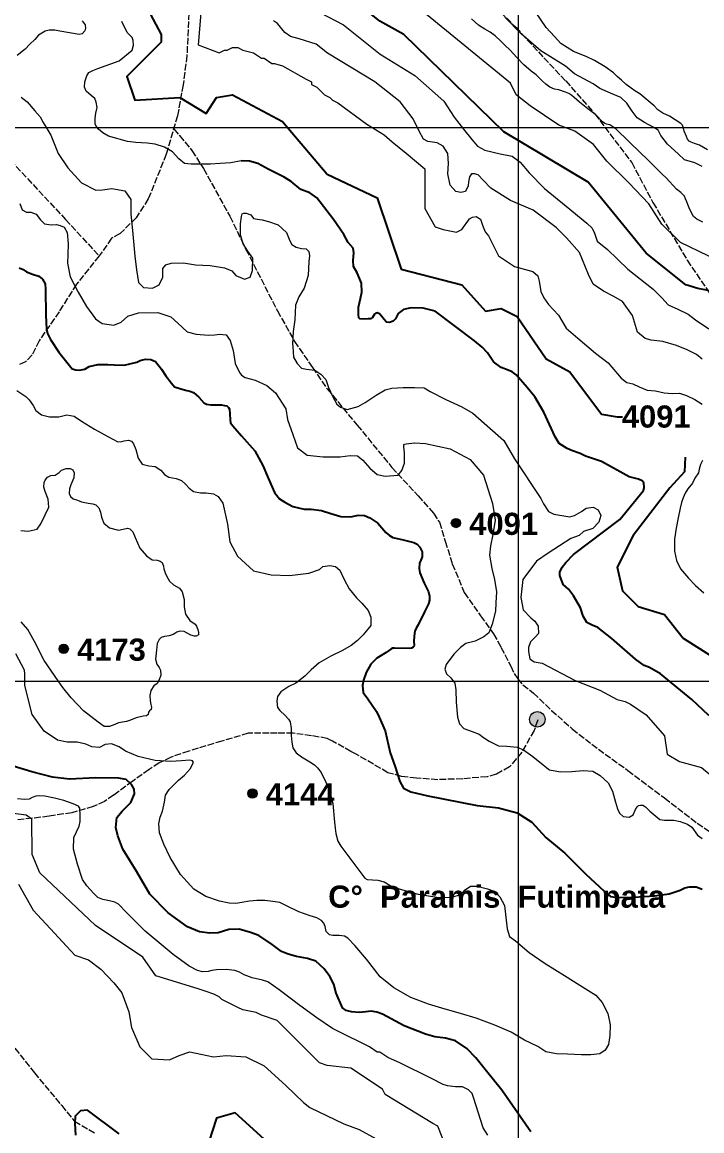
# Model space of a CAD drawing. Header units: metres. Extents: x 405809 to 420020, y 8257398 to 8272141.
# Drawn here: x 414103 to 415332, y 8263188 to 8265190 of the extents above; entities that cross this region are included whole.
import ezdxf

# ---------------------------------------------------------------- set-up
doc = ezdxf.new("R2010")
doc.units = ezdxf.units.M
doc.linetypes.add('ACAD_ISO02W100', pattern=[15, 12, -3])
for name, color, linetype, lineweight in [('CAMINOS1', 7, 'ACAD_ISO02W100', 5), ('COORDENADAS', 30, 'Continuous', 5), ('CURVAS MAESTRAS', 90, 'Continuous', 25), ('CURVAS SECUNDARIS', 46, 'Continuous', 9), ('PERIMETRO DE LA ISLA', 7, 'Continuous', 18), ('texto', 7, 'Continuous', 13)]:
    doc.layers.add(name, color=color, linetype=linetype, lineweight=lineweight)
doc.layers.add('CASAS', color=150, linetype='Continuous')
doc.styles.add('CARLOS', font='arialbd.ttf', dxfattribs={"height": 48})

msp = doc.modelspace()

# ---------------------------------------------------------------- hatches: boundary and pattern name
at = {"layer": 'CAMINOS1'}
h = msp.add_hatch(color=256, dxfattribs=at)
edge = h.paths.add_edge_path()
edge.add_arc((415034.5, 8263931.1), 13.9, 0, 360)
at = {"layer": 'texto'}
h = msp.add_hatch(color=256, dxfattribs=at)
edge = h.paths.add_edge_path()
edge.add_arc((414887.4, 8264285.7), 8.37, 0, 360)
h = msp.add_hatch(color=256, dxfattribs=at)
edge = h.paths.add_edge_path()
edge.add_arc((414178.5, 8264058.5), 8.37, 0, 360)
h = msp.add_hatch(color=256, dxfattribs=at)
edge = h.paths.add_edge_path()
edge.add_arc((414519.5, 8263797.2), 8.37, 0, 360)

# ---------------------------------------------------------------- linework, layer by layer
at = {"layer": 'CAMINOS1'}
for points in [[(413828.8, 8265273), (413921.5, 8265132.9), (414041.3, 8264984.8), (414181.9, 8264834.1), (414242.5, 8264768.1)], [(414946.9, 8265230.1), (414996, 8265180.9), (415046.2, 8265126.1), (415085.8, 8265084.2), (415138.3, 8265024.8), (415205, 8264936.9), (415243.5, 8264864.7), (415305.4, 8264760.5), (415347.4, 8264698.8)], [(414404.5, 8265206.9), (414401.1, 8265129.9), (414394.3, 8265077.3), (414384.1, 8265021.3), (414363.7, 8264951.8), (414331.4, 8264871.2), (414309.3, 8264837.3), (414280.4, 8264808.5), (414265.1, 8264800), (414242.5, 8264768.1), (414201.5, 8264717.1), (414170.2, 8264667.4), (414133.9, 8264614.8), (414121.3, 8264589.5), (414109.5, 8264576.9), (414096, 8264571)], [(414377.5, 8264997.6), (414387.6, 8264985.5), (414410.3, 8264958.8), (414431.1, 8264925.9), (414478.6, 8264839.8), (414507.9, 8264780), (414564.6, 8264669.1), (414595.7, 8264613.9), (414628.1, 8264566.7), (414654.6, 8264528.1), (414708.8, 8264462.6), (414771.7, 8264386), (414818.9, 8264335), (414846.7, 8264303.6), (414857.4, 8264287.1), (414868.1, 8264253), (414880.8, 8264212.1), (414902.4, 8264160.1), (414931.7, 8264118.2), (414955.2, 8264085.8), (414968.8, 8264061.5), (414986.4, 8264027.4), (414992.8, 8264014.2), (414999, 8264004.3), (415008.2, 8263993.4), (415027.3, 8263978.7), (415060.1, 8263947.3), (415097.7, 8263913.8), (415144.8, 8263877.1), (415198.3, 8263839), (415264.5, 8263789.1), (415323.4, 8263743.4), (415382.6, 8263703.8)], [(415035.2, 8263930.2), (415028.5, 8263910.9), (415006.4, 8263871.6), (414984.3, 8263845.2), (414960.2, 8263831.8), (414943.7, 8263827.4), (414899.9, 8263823.8), (414854.4, 8263822.1), (414815.9, 8263824.8), (414789.1, 8263828.1), (414764.4, 8263834.8), (414707.2, 8263868.1), (414697.7, 8263872.9), (414664.4, 8263891.9), (414654.8, 8263896.7), (414626.3, 8263901.4), (414592.9, 8263906.2), (414564.3, 8263906.2), (414550, 8263906.2), (414511.9, 8263906.2), (414497.6, 8263901.4), (414464.3, 8263891.9), (414404.5, 8263873.7), (414372.8, 8263863), (414351.2, 8263852.3), (414332.7, 8263840.3), (414303.1, 8263819.4), (414268.7, 8263794), (414252.4, 8263782.9), (414231.9, 8263773.5), (414193.3, 8263762.4), (414151.9, 8263756.1), (414094, 8263749.2)], [(414062.1, 8263372.1), (414125.4, 8263292.8), (414174.8, 8263233.5), (414198, 8263205.3), (414234.8, 8263183.9)]]:
    msp.add_lwpolyline(points, dxfattribs=at)
at = {"layer": 'CASAS'}
msp.add_lwpolyline([(415344.7, 8263938.2), (415313.9, 8263967.2), (415257.3, 8264013.5), (415237.2, 8264024.6), (415227.5, 8264028.4), (415212.2, 8264039.9), (415169.1, 8264077.4), (415143.6, 8264097.3), (415133.8, 8264101.5), (415124.1, 8264106.1), (415117.2, 8264117.2), (415112.5, 8264132.5), (415099.9, 8264154.4), (415091.1, 8264166), (415081.4, 8264174.8), (415075.3, 8264190.9), (415075, 8264197), (415079.1, 8264205.8), (415085.7, 8264214.6), (415099.7, 8264228.6), (415183.5, 8264292), (415226.4, 8264344.4), (415227.3, 8264349.8), (415227.1, 8264358.2), (415223.8, 8264361.7), (415217.2, 8264364.7), (415200.4, 8264368.9), (415150.2, 8264396.8), (415135.9, 8264401.6), (415121.6, 8264406.3), (415112.1, 8264411.1), (415097.8, 8264415.9), (415088.3, 8264420.6), (415073.8, 8264429.1), (415067, 8264441.5), (415046.1, 8264486.1), (415029.8, 8264513.9), (415016.2, 8264530.5), (414996.2, 8264553.4), (414988.9, 8264558.9), (414981.5, 8264562), (414969.2, 8264566.6), (414955, 8264577.2), (414944.2, 8264593.3), (414934.5, 8264603.6), (414921, 8264614.8), (414850.1, 8264668.3), (414827.9, 8264674), (414806.4, 8264674.4), (414792.8, 8264671.3), (414783.2, 8264664.5), (414778.1, 8264654.6), (414774, 8264650.2), (414767.2, 8264648.2), (414762.1, 8264648.7), (414757.7, 8264653.5), (414753, 8264659.2), (414749.4, 8264663.4), (414745.2, 8264665.3), (414742.5, 8264665.1), (414740.1, 8264663.1), (414736.4, 8264657), (414733, 8264654.8), (414728.9, 8264654.5), (414720, 8264653.8), (414713.4, 8264654.3), (414711.7, 8264656.5), (414711, 8264662.4), (414711.5, 8264675.8), (414715.1, 8264691.2), (414717.3, 8264702.8), (414716.4, 8264719.3), (414708.6, 8264737.4), (414702.2, 8264749.1), (414701.4, 8264760), (414702.8, 8264773.8), (414701.4, 8264782), (414692.8, 8264792.7), (414684.9, 8264807.1), (414665.9, 8264834), (414635.8, 8264873.1), (414623.3, 8264881.9), (414607.2, 8264888.5), (414589.3, 8264902.4), (414577, 8264910.7), (414549.5, 8264924.2), (414529.4, 8264935.1), (414514.2, 8264939.1), (414498.9, 8264939.9)], dxfattribs=at)
at = {"layer": 'COORDENADAS'}
for p, q in [((415000, 8271350), (415000, 8257550)), ((406200, 8265000), (419600, 8265000)), ((406200, 8264000), (419600, 8264000))]:
    msp.add_line(p, q, dxfattribs=at)
msp.add_circle((415034.5, 8263931.1), 13.9, dxfattribs=at)
at = {"layer": 'CURVAS MAESTRAS'}
for points in [[(415374.4, 8264696.8), (415362.8, 8264702.4), (415324.8, 8264709.1), (415302.6, 8264715.9), (415231.2, 8264773.1), (415126.4, 8264901.7), (414974, 8264992.2), (414793, 8265168.4), (414750.1, 8265192.3), (414697.7, 8265235.1), (414616.7, 8265292.3), (414550, 8265316.1), (414392.9, 8265497.1), (414373.5, 8265545.2), (414343.5, 8265571.4), (414309.8, 8265598.9), (414279.8, 8265613.8), (414232.8, 8265639.9)], [(414316.6, 8265239.9), (414354.8, 8265168.4), (414354.8, 8265154.2), (414292.8, 8265092.2), (414307.1, 8265049.4), (414388.1, 8265054.1), (414435.7, 8265025.5), (414454.8, 8265054.1), (414483.4, 8265058.9), (414573.9, 8265011.3), (414654.8, 8264916), (414745.3, 8264873.1), (414788.2, 8264744.5), (414897.8, 8264715.9), (414940.6, 8264668.3), (414969.2, 8264673.1), (414997.8, 8264658.8), (415050.2, 8264582.6), (415093, 8264558.8), (415150.2, 8264482.5), (415178.8, 8264477.8), (415188.4, 8264477.8)], [(414098, 8264747), (414105.3, 8264743.8), (414111, 8264739.3), (414122.3, 8264735.2), (414133.7, 8264731.6), (414140.2, 8264726.3), (414145.1, 8264717.8), (414145.5, 8264708.4), (414146.1, 8264661.2), (414147.5, 8264636.1), (414149.1, 8264627.9), (414154.4, 8264617.2), (414169.6, 8264594.2), (414188.9, 8264570), (414194, 8264564.3), (414200.1, 8264562.5), (414206.4, 8264561.9), (414216.4, 8264563.5), (414224.7, 8264568.2), (414240.4, 8264572.2), (414258.5, 8264572.2), (414269.7, 8264571.6), (414288, 8264571), (414297.8, 8264573), (414310.7, 8264576.3), (414316.6, 8264579.1), (414320.8, 8264580.7), (414327.1, 8264581.8), (414335.9, 8264581.3), (414344.2, 8264577.5), (414355.3, 8264563.9), (414362.8, 8264551.9), (414373.4, 8264538.2), (414378.7, 8264532), (414388.2, 8264528.6), (414398.6, 8264525.5), (414406.3, 8264524), (414412.8, 8264521.4), (414422.4, 8264512.9), (414432, 8264503), (414436.8, 8264500.2), (414444.6, 8264499.3), (414454.9, 8264499.5), (414463.4, 8264499.1), (414469.3, 8264498.1), (414473.4, 8264497.2), (414476.4, 8264494.7), (414478.1, 8264491.2), (414478.8, 8264483.2), (414479.1, 8264472), (414480.1, 8264466.8), (414484, 8264461.1), (414499.9, 8264443.5), (414524.1, 8264416.1), (414538.3, 8264389.6), (414548.7, 8264365.8), (414559.2, 8264340.7), (414568.2, 8264329.4), (414578.1, 8264323.7), (414592.8, 8264315.7), (414613.2, 8264310.5), (414625.5, 8264310.9), (414644.5, 8264308.5), (414661.1, 8264302.8), (414679.2, 8264297.6), (414697.2, 8264297.1), (414710.9, 8264299.9), (414722.3, 8264299.5), (414731.9, 8264295.1), (414746.1, 8264285.2), (414760.8, 8264268.7), (414767.3, 8264263.3), (414773.6, 8264259.8), (414791.7, 8264255.1), (414811, 8264250.3), (414817.4, 8264247.3), (414822.1, 8264241.9), (414826.4, 8264233.6), (414826.6, 8264224.6), (414823.7, 8264218.7), (414821.6, 8264213), (414821, 8264203.5), (414822.4, 8264195.5), (414830.1, 8264176.9), (414837.6, 8264161.4), (414839.7, 8264153.9), (414839.7, 8264146.5), (414837.6, 8264139.8), (414830.4, 8264125.4), (414819.2, 8264101.6), (414815.4, 8264095.9), (414813.1, 8264090.1), (414811.7, 8264081.4), (414811.5, 8264071.5), (414811.7, 8264065.2), (414811.3, 8264062.9), (414810, 8264061.2), (414807, 8264059.8), (414803.6, 8264059.3), (414776.6, 8264059.8), (414772.7, 8264059.5), (414769.7, 8264058), (414761.2, 8264052.1), (414744.2, 8264041.9), (414733.7, 8264030.5), (414725.4, 8264015.8), (414720.2, 8264001.7), (414718.4, 8263992), (414719.9, 8263979.9), (414727.9, 8263968.2), (414743.9, 8263945.2), (414748.7, 8263935), (414759.2, 8263910.5), (414768.5, 8263870.6), (414777, 8263847.1), (414785.7, 8263819.1), (414792.8, 8263807), (414805.6, 8263799.9), (414836.3, 8263792.7), (414925.7, 8263775.6), (414964.2, 8263771.3), (414997.9, 8263762), (415024.3, 8263745.6), (415050.1, 8263717.6), (415084.4, 8263689.1), (415122.3, 8263651.2), (415155.1, 8263620.6), (415166.5, 8263611.3), (415180.8, 8263609.2), (415208.6, 8263609.9), (415246.3, 8263612.1), (415272.7, 8263616.1), (415292.6, 8263622.8), (415301.1, 8263626.8), (415309.8, 8263628.4), (415321.4, 8263628.4), (415332.6, 8263624.4)], [(415301.7, 8264404.5), (415300.4, 8264378.1), (415274, 8264349.2), (415207.4, 8264263.4), (415178.8, 8264206.3), (415188.3, 8264163.4), (415216.9, 8264134.8), (415264.5, 8264120.5), (415297.9, 8264077.7), (415388.4, 8264020.5), (415664.6, 8263782.4), (415778.9, 8263715.7), (415840.9, 8263682.3), (415917.1, 8263610.9), (415931.4, 8263606.1), (416064.7, 8263510.9), (416081.8, 8263498)], [(415022.7, 8263186.3), (414970.2, 8263261.4), (414942.9, 8263295.4), (414923.1, 8263319.9), (414907.2, 8263336.6), (414886.7, 8263350.2), (414868.4, 8263355.1), (414849.2, 8263357.5), (414832.4, 8263362.4), (414793.7, 8263377.5), (414754.6, 8263398.6), (414744.3, 8263402.3), (414733.9, 8263403.8), (414724.6, 8263402.9), (414712.7, 8263401.4), (414698.9, 8263402.6), (414688.8, 8263405.3), (414682.2, 8263410.1), (414671.2, 8263436.8), (414666.9, 8263452.5), (414659.7, 8263466.9), (414649.1, 8263480.4), (414634.3, 8263494.3), (414619, 8263499.1), (414599, 8263502.8), (414584.3, 8263506.7), (414571.9, 8263511.8), (414555.1, 8263524.5), (414531.1, 8263540.5), (414515.8, 8263546.3), (414495.6, 8263552), (414476.8, 8263551.4), (414457.5, 8263545.7), (414442.8, 8263544.8), (414423.8, 8263547.2), (414402.4, 8263556.2), (414367.3, 8263581.9), (414334.4, 8263615.4), (414310.9, 8263655.8), (414285.2, 8263696.5), (414276.4, 8263721), (414272.7, 8263735.6), (414274.5, 8263754), (414284.3, 8263765), (414299.6, 8263780.8), (414306.7, 8263796.7), (414306.1, 8263804.9), (414301.2, 8263813.7), (414291.5, 8263822.2), (414277.5, 8263825), (414236.4, 8263825.3), (414189.2, 8263822.9), (414158, 8263826.8), (414121.1, 8263836.5), (414087.4, 8263846.8)], [(414278.5, 8263182.2), (414221.4, 8263225.1), (414208.6, 8263223.7), (414199.1, 8263214.3), (414198.4, 8263201.2), (414199.7, 8263180.2)], [(414540.5, 8263172.7), (414488.1, 8263220.3), (414454.8, 8263210.8), (414440.5, 8263167.9)]]:
    msp.add_lwpolyline(points, dxfattribs=at)
at = {"layer": 'CURVAS SECUNDARIS'}
for points in [[(415393.1, 8264744.5), (415293.1, 8264792.2), (415259.8, 8264825.5), (415236.1, 8264862.6), (415200, 8264900.2), (415159.9, 8264939.5), (415135.8, 8264969.4), (415102.1, 8264993.4), (415073.2, 8265004.6), (415021.8, 8265039.3), (414996.1, 8265059.3), (414985.7, 8265080.1), (414745.3, 8265278)], [(414599.8, 8265229.8), (414684.1, 8265185.6), (414750.7, 8265132.8), (414812.8, 8265093.9), (414865.7, 8265047.5), (414884.3, 8265018.8), (414901, 8264997.1), (414916.1, 8264978.7), (414926.1, 8264966.2), (414939.5, 8264959.5), (414967.1, 8264952.8), (414988.9, 8264948.7), (415003.2, 8264937.7), (415020, 8264918.5), (415047.3, 8264890.2), (415086.7, 8264858.3), (415123.9, 8264827.6), (415133.8, 8264818.1), (415137.6, 8264809.1), (415142.8, 8264794.9), (415161.5, 8264779.9), (415198.2, 8264744.1), (415244.1, 8264707.9), (415259.7, 8264692.5), (415270.9, 8264679.8), (415288.4, 8264671.8), (415307.1, 8264662.8), (415320.4, 8264652.7), (415344.3, 8264636.7)], [(414211.9, 8265192.9), (414217, 8265185.8), (414217.8, 8265179.7), (414216.8, 8265174.7), (414211.9, 8265169.6), (414206.4, 8265168.4), (414171.7, 8265174.4), (414162.4, 8265176.1), (414152, 8265175.9), (414145.2, 8265174.4), (414132.6, 8265166.7), (414126, 8265159.4), (414117.3, 8265150.8), (414109, 8265141.6), (414094.2, 8265130.5)], [(415344.7, 8263938.2), (415313.9, 8263967.2), (415257.3, 8264013.5), (415237.2, 8264024.6), (415227.5, 8264028.4), (415212.2, 8264039.9), (415169.1, 8264077.4), (415143.6, 8264097.3), (415133.8, 8264101.5), (415124.1, 8264106.1), (415117.2, 8264117.2), (415112.5, 8264132.5), (415099.9, 8264154.4), (415091.1, 8264166), (415081.4, 8264174.8), (415075.3, 8264190.9), (415075, 8264197), (415079.1, 8264205.8), (415085.7, 8264214.6), (415099.7, 8264228.6), (415183.5, 8264292), (415226.4, 8264344.4), (415227.3, 8264349.8), (415227.1, 8264358.2), (415223.8, 8264361.7), (415217.2, 8264364.7), (415200.4, 8264368.9), (415150.2, 8264396.8), (415135.9, 8264401.6), (415121.6, 8264406.3), (415112.1, 8264411.1), (415097.8, 8264415.9), (415088.3, 8264420.6), (415073.8, 8264429.1), (415067, 8264441.5), (415046.1, 8264486.1), (415029.8, 8264513.9), (415016.2, 8264530.5), (414996.2, 8264553.4), (414988.9, 8264558.9), (414981.5, 8264562), (414969.2, 8264566.6), (414955, 8264577.2), (414944.2, 8264593.3), (414934.5, 8264603.6), (414921, 8264614.8), (414850.1, 8264668.3), (414827.9, 8264674), (414806.4, 8264674.4), (414792.8, 8264671.3), (414783.2, 8264664.5), (414778.1, 8264654.6), (414774, 8264650.2), (414767.2, 8264648.2), (414762.1, 8264648.7), (414757.7, 8264653.5), (414753, 8264659.2), (414749.4, 8264663.4), (414745.2, 8264665.3), (414742.5, 8264665.1), (414740.1, 8264663.1), (414736.4, 8264657), (414733, 8264654.8), (414728.9, 8264654.5), (414720, 8264653.8), (414713.4, 8264654.3), (414711.7, 8264656.5), (414711, 8264662.4), (414711.5, 8264675.8), (414715.1, 8264691.2), (414717.3, 8264702.8), (414716.4, 8264719.3), (414708.6, 8264737.4), (414702.2, 8264749.1), (414701.4, 8264760), (414702.8, 8264773.8), (414701.4, 8264782), (414692.8, 8264792.7), (414684.9, 8264807.1), (414665.9, 8264834), (414635.8, 8264873.1), (414623.3, 8264881.9), (414607.2, 8264888.5), (414589.3, 8264902.4), (414577, 8264910.7), (414549.5, 8264924.2), (414529.4, 8264935.1), (414514.2, 8264939.1), (414498.9, 8264939.9), (414480.6, 8264936.2), (414461, 8264935), (414443.8, 8264933.9), (414409, 8264933.8), (414396.6, 8264935.4), (414386.6, 8264943.4), (414375, 8264956.2), (414360.6, 8264964.6), (414343.5, 8264970.1), (414329.1, 8264971.7), (414309.1, 8264973.3), (414293.6, 8264974.9), (414259.3, 8264984.5), (414249.3, 8264990.6), (414241.6, 8264997), (414236.9, 8265002.4), (414235.1, 8265006.7), (414235.1, 8265017.1), (414236.4, 8265026), (414238.8, 8265036.6), (414237.2, 8265046.1), (414234.5, 8265052.4), (414227.8, 8265058), (414219.1, 8265066), (414216.3, 8265073.2), (414216.8, 8265082.8), (414220.5, 8265093.8), (414223.6, 8265099.5), (414231, 8265103.4), (414240.4, 8265106.5), (414278.5, 8265120.8), (414302.4, 8265139.9), (414304.5, 8265149.1), (414304, 8265157.6), (414301.9, 8265162.5), (414293.3, 8265171.9), (414283.6, 8265191.7)], [(414426.2, 8265206.5), (414421.4, 8265149.4), (414459.5, 8265135.1), (414469.1, 8265139.9), (414473.8, 8265139.9), (414483.4, 8265144.6), (414492.9, 8265144.6), (414502.4, 8265139.9), (414521.5, 8265135.1), (414535.8, 8265125.6), (414540.5, 8265125.6), (414554.8, 8265116), (414559.6, 8265116), (414573.9, 8265111.3), (414616.7, 8265087.5), (414626.3, 8265082.7), (414626.3, 8265077.9), (414635.8, 8265073.2), (414650.1, 8265058.9), (414659.6, 8265054.1), (414664.4, 8265049.4), (414673.9, 8265044.6), (414726.3, 8265006.5), (414757.7, 8264986.7), (414772, 8264974.1), (414797.7, 8264954.1), (414831.1, 8264925.5), (414831.1, 8264854.1), (414850.1, 8264820.7), (414864.4, 8264816), (414888.2, 8264811.2), (414897.8, 8264816), (414912, 8264835), (414917.1, 8264838.5), (414923.7, 8264839.4), (414931.5, 8264834.6), (414935.4, 8264823.6), (414940.5, 8264811.7), (414946.4, 8264804.7), (414964.4, 8264768.3), (414993, 8264749.3), (415026.4, 8264739.8), (415035.5, 8264732.4), (415037.8, 8264722.5), (415040.8, 8264703.8), (415046, 8264692.7), (415054.8, 8264680.4), (415072.5, 8264661.4), (415086.3, 8264637.6), (415107.8, 8264619.8), (415139.8, 8264592.6), (415162.3, 8264574.8), (415185.8, 8264547.5), (415196.2, 8264539.7), (415207.3, 8264537.4), (415218.8, 8264531.5), (415233, 8264525.6), (415248, 8264524.3), (415263.8, 8264521), (415277.9, 8264520), (415291.7, 8264520.5), (415304, 8264515.8), (415319.3, 8264509), (415332.5, 8264500.6)], [(415332.4, 8264581.9), (415321.9, 8264590), (415305.3, 8264598.5), (415285.9, 8264606.5), (415261.6, 8264613.4), (415240.2, 8264616.2), (415229.4, 8264619.1), (415215.8, 8264630.5), (415206.4, 8264660.7), (415188.7, 8264685.7), (415173, 8264695.1), (415154.2, 8264704.5), (415135.5, 8264717), (415127.1, 8264734.7), (415110.4, 8264774.3), (415087.3, 8264800.8), (415068.5, 8264819.5), (415026.7, 8264850.9), (414986, 8264868.6), (414950.5, 8264890.5), (414936.3, 8264904.8), (414927.5, 8264914.6), (414920.9, 8264916.7), (414915.3, 8264916.2), (414911.7, 8264911.3), (414910.1, 8264901.8), (414909.3, 8264894.8), (414904.4, 8264884.4), (414896.5, 8264882.9), (414887.1, 8264884.5), (414876.7, 8264896), (414872.9, 8264916.5), (414873.8, 8264935.2), (414872.9, 8264953.5), (414864.4, 8264966.7), (414853.4, 8264972.6), (414836.7, 8264974.7), (414828.8, 8264979.3), (414821.2, 8264993.3), (414809.8, 8265016), (414786.8, 8265046.8), (414740.8, 8265082.4), (414655.5, 8265134.7), (414634.9, 8265150.5), (414603.9, 8265160.3), (414588.2, 8265164.7), (414578, 8265171.9), (414565, 8265187.9), (414557.9, 8265193)], [(415333.6, 8264829), (415328.5, 8264831.5), (415322.9, 8264834.8), (415316.8, 8264839.6), (415312.9, 8264846), (415308.7, 8264854.9), (415306.3, 8264860.9), (415304.6, 8264866), (415302.4, 8264871.5), (415300.3, 8264876), (415293.7, 8264882.6), (415286.2, 8264888.6), (415267.3, 8264909), (415260.4, 8264915.6), (415232, 8264943.9), (415222.1, 8264953.4), (415176.7, 8264996.9), (415171.1, 8265001.6), (415165.7, 8265004.9), (415159.7, 8265006.3), (415156.2, 8265007.2), (415152, 8265010.6), (415140.2, 8265023.3), (415125.7, 8265034.1), (415110.8, 8265046), (415101, 8265054.6), (415096.7, 8265057.8), (415091.2, 8265061.6), (415085.5, 8265064.1), (415073.2, 8265068.1), (415065.5, 8265069.7), (415057.2, 8265073.3), (415049.9, 8265078.5), (415043.5, 8265084.6), (415032.6, 8265095.1), (415023.6, 8265102.1), (415010, 8265113.6), (414997.4, 8265126.8), (414985.2, 8265139.6), (414976, 8265148.8), (414968.2, 8265156.8), (414958.2, 8265165.7), (414949.3, 8265172.1), (414939.3, 8265177.9), (414928.2, 8265184.9), (414915.7, 8265196.3)], [(415332.5, 8264930), (415319.4, 8264936.4), (415300.7, 8264941.6), (415288.8, 8264952.5), (415269.6, 8264970.1), (415257.6, 8264985.7), (415252.9, 8264995.1), (415245.1, 8265000.2), (415228, 8265009.1), (415214.8, 8265017.6), (415206.1, 8265029.5), (415196.2, 8265044.4), (415185.5, 8265054.2), (415166.6, 8265062.5), (415147.6, 8265070.7), (415135.6, 8265078.9), (415101.7, 8265097.2), (415085.6, 8265110.8), (415040.6, 8265138.5), (415005.1, 8265169.6), (414975.8, 8265199.7)], [(414101.5, 8265054.9), (414112.5, 8265046.6), (414126.2, 8265030.2), (414136.2, 8265019.2), (414141.6, 8265009.2), (414155.3, 8264986.4), (414168.5, 8264953.2), (414185.8, 8264927.2), (414210.7, 8264900.2), (414236.7, 8264887.2), (414248.6, 8264887.5), (414265.6, 8264890), (414289, 8264885.9), (414300, 8264870.1), (414300, 8264844), (414303.4, 8264807.5), (414306.9, 8264767.7), (414309.9, 8264743.1), (414313.6, 8264720), (414322.9, 8264710.9), (414339, 8264710.2), (414350.9, 8264715.8), (414357.9, 8264729.8), (414357.9, 8264745.2), (414362.8, 8264752.2), (414372.6, 8264755), (414395.1, 8264755.7), (414416.8, 8264752.2), (414443.4, 8264750.8), (414469.3, 8264746.6), (414482.6, 8264741), (414489.6, 8264732.6), (414505, 8264726.3), (414515.5, 8264729.8), (414519.7, 8264741.7), (414520.4, 8264764.4), (414511.5, 8264776.7), (414502.6, 8264790), (414497.7, 8264806.3), (414497.7, 8264826.3), (414499.5, 8264839.3), (414501.2, 8264844.1), (414503.8, 8264845.5), (414508.4, 8264845.2), (414516.7, 8264842.2), (414521.5, 8264836.1), (414528.8, 8264834.5), (414537.3, 8264833.4), (414548.7, 8264830.6), (414566.1, 8264824.3), (414581.1, 8264810.8), (414587, 8264795.6), (414591, 8264788.6), (414598.6, 8264784), (414608.1, 8264781.5), (414616.6, 8264781), (414621.7, 8264776), (414622.7, 8264768.5), (414621.7, 8264758), (414620.5, 8264732.9), (414613.3, 8264709.9), (414603.3, 8264694.2), (414597.5, 8264679.1), (414596.1, 8264652.5), (414593.2, 8264631.7), (414592, 8264609)], [(414099.1, 8264863.1), (414103.5, 8264851.7), (414111.3, 8264847.3), (414119.2, 8264847.3), (414128.9, 8264843.8), (414136.7, 8264833.4), (414143.7, 8264826.4), (414156, 8264824.6), (414165.2, 8264824.7), (414172.3, 8264823.4), (414179.3, 8264820.4), (414184.5, 8264810.3), (414186.8, 8264789.8), (414186, 8264771), (414185.2, 8264755.4), (414189.9, 8264730.3), (414204.8, 8264702.9), (414219.4, 8264677.1), (414235.7, 8264654.6), (414247.7, 8264646), (414268.9, 8264643.3), (414282.1, 8264648.6), (414294.5, 8264659.2), (414313.9, 8264665.4), (414348.3, 8264666.3), (414372.2, 8264658.3), (414384.6, 8264646.9), (414401.3, 8264631), (414418.1, 8264626.6), (414440.2, 8264624.8), (414451.5, 8264625.7), (414460.2, 8264626.9), (414472, 8264625.7), (414479.5, 8264615.7), (414484.5, 8264597.1), (414488.4, 8264574), (414495.9, 8264557.6), (414499.7, 8264553.1), (414506.6, 8264548.7), (414524.8, 8264543.7), (414545.5, 8264534.3), (414561.2, 8264521.1), (414580, 8264491.9), (414583.2, 8264472.7), (414592.8, 8264445.4), (414600.9, 8264421.4), (414618.5, 8264408.6), (414647.4, 8264405.3), (414677.9, 8264405.3), (414696.2, 8264407.5), (414709.3, 8264406.9), (414719, 8264399.2), (414731.8, 8264384.9), (414745.1, 8264373.2), (414759.4, 8264370.3), (414783.1, 8264371.9), (414789.7, 8264380.9), (414794.6, 8264394), (414794.6, 8264412.7), (414792.9, 8264423.3), (414793.2, 8264426.1), (414794.5, 8264428.1), (414797.7, 8264428.8), (414812.7, 8264430.4), (414832.5, 8264429.2), (414877.1, 8264419.8), (414913.1, 8264400.3), (414937.1, 8264371.9), (414953.6, 8264321), (414958.3, 8264291), (414954.1, 8264264.8), (414949.9, 8264244.4), (414947.8, 8264227.5), (414952, 8264203.4), (414956.8, 8264183.8), (414960.4, 8264161.3), (414959.4, 8264141.4), (414958.9, 8264126.5), (414952.6, 8264103), (414946.8, 8264087.2), (414937.9, 8264079.9), (414922.1, 8264072.5), (414905.3, 8264068.3), (414895.9, 8264060.9), (414883.8, 8264048.9), (414869.6, 8264030.4), (414867.5, 8264021.5), (414870.1, 8264013.6), (414878, 8264006.3), (414885.3, 8263996.3), (414886.9, 8263984.2), (414888, 8263962.2), (414890.1, 8263934.9), (414893.6, 8263923.3), (414901.4, 8263914.8), (414916.9, 8263909.3), (414929.5, 8263904.5), (414936.9, 8263898.6), (414947.2, 8263891.9), (414964.3, 8263883.4), (414979.6, 8263882.5), (414997.9, 8263880.6), (415009.6, 8263875.9), (415026.1, 8263864.2), (415044.9, 8263849.1), (415050.9, 8263844.4), (415054.4, 8263841.4), (415056.5, 8263840.2), (415059.7, 8263839.5)], [(414592, 8264609), (414592.3, 8264604.5), (414593.5, 8264585.4), (414600.7, 8264574), (414608.3, 8264565.2), (414617.2, 8264563.5), (414632.1, 8264561.6), (414643.1, 8264554.4), (414652, 8264544.7), (414657.1, 8264530.3), (414665.1, 8264513.4), (414671.9, 8264500.7), (414678.7, 8264494.8), (414690.5, 8264490.6), (414710.4, 8264496.1), (414723.5, 8264503.7), (414743.4, 8264516.8), (414759.5, 8264526.1), (414771.8, 8264529.5), (414791.9, 8264530.6), (414812.4, 8264530.6), (414830, 8264529.7), (414840.5, 8264523.5), (414869.2, 8264508.7), (414898.2, 8264495.4), (414917.8, 8264483.9), (414974, 8264434.9), (414993, 8264401.6), (415040.6, 8264330.1), (415045.4, 8264320.6), (415054.9, 8264306.3), (415064.5, 8264301.5), (415093, 8264296.8), (415101.9, 8264299.1), (415114.4, 8264306.3), (415122.6, 8264312.5), (415135.1, 8264314.4), (415144.7, 8264309.6), (415149, 8264299.6), (415145.7, 8264287.1), (415134.6, 8264276), (415118.2, 8264270.7), (415110.1, 8264263.5), (415095.2, 8264257.8), (415054.1, 8264231.4), (415033.1, 8264216.6), (415008.5, 8264183.5), (415004.8, 8264151.5), (415009.1, 8264128.9), (415022.9, 8264114.2), (415029.9, 8264108.2), (415036, 8264099.5), (415036.6, 8264086.4), (415030.6, 8264079.5), (415022.4, 8264071.2), (415018.6, 8264060.9), (415018.6, 8264053.6), (415021.1, 8264040.7), (415028.5, 8264035.1), (415043.1, 8264032.5), (415102.6, 8264001.5), (415147.3, 8263983.6), (415178.8, 8263967), (415193.1, 8263963.4), (415202.6, 8263958.6), (415231.2, 8263939.5), (415264.5, 8263901.4), (415269.3, 8263868.1), (415291.6, 8263855.1), (415331.2, 8263844.3), (415497.9, 8263706.1)], [(414093.6, 8264525), (414109.8, 8264514), (414116.3, 8264508.2), (414123.4, 8264497.8), (414127.9, 8264488.8), (414138.3, 8264481), (414152.5, 8264477.8), (414169.6, 8264477.4), (414184, 8264481.3), (414197.1, 8264478.7), (414210.5, 8264469.7), (414234.3, 8264455.3), (414258.5, 8264442.1), (414276, 8264432.7), (414283.6, 8264433), (414287.6, 8264434.5), (414295.6, 8264435.2), (414301.1, 8264433.4), (414304.4, 8264429), (414308.6, 8264418.5), (414312.8, 8264402.8), (414320.1, 8264392.3), (414332.1, 8264389.2), (414343.9, 8264387.8), (414353.8, 8264381.3), (414360.4, 8264373.4), (414368.2, 8264368.8), (414382, 8264366.2), (414391.2, 8264362.3), (414398.6, 8264355.9), (414405.4, 8264348.6), (414413.2, 8264342.9), (414425.7, 8264340.3), (414435.8, 8264340), (414449.4, 8264338.3), (414457.6, 8264333.6), (414466.1, 8264321.7), (414474.7, 8264283.4), (414478.9, 8264251.5), (414492.8, 8264226.1), (414521.5, 8264199.5), (414553.4, 8264192.1), (414586.3, 8264191), (414621.4, 8264195.3), (414640.7, 8264201.9), (414647.1, 8264207.2), (414659.2, 8264209.3), (414669.8, 8264207.2), (414677.7, 8264200.4), (414685.1, 8264184), (414694.1, 8264167.1), (414707.8, 8264150.8), (414717.3, 8264140.8), (414728.6, 8264127.6), (414733.7, 8264115.8), (414733.7, 8264100.5), (414719.5, 8264083.6), (414709.4, 8264073.4), (414698.1, 8264064.3), (414682.5, 8264055.3), (414661.4, 8264045.1), (414640.4, 8264033.1), (414626, 8264020.5), (414614, 8264009.1), (414597.7, 8263996.7), (414585.3, 8263990.7), (414578.4, 8263985.8), (414570.7, 8263980.8), (414564.9, 8263972.6), (414563.6, 8263964.1), (414564.7, 8263952.3), (414568.8, 8263947.1), (414579, 8263938.3), (414584.7, 8263931.4), (414587.5, 8263926.4), (414589.7, 8263914.5), (414589.7, 8263902), (414590.6, 8263889.9), (414592.8, 8263879.8), (414598.6, 8263870.7), (414608.4, 8263863.2), (414623.5, 8263854.5), (414631.8, 8263848.9), (414637, 8263843.6), (414643.5, 8263835.1), (414652.4, 8263817.9), (414659.4, 8263799.3), (414664.7, 8263778.9), (414668.1, 8263745.6), (414668.9, 8263734.6), (414670.3, 8263725.2), (414673.9, 8263710.9), (414679.1, 8263701.8), (414722.9, 8263644.4), (414726.8, 8263642), (414746.5, 8263640.4), (414757.4, 8263637.8), (414771.4, 8263629), (414790.6, 8263622.9), (414819.4, 8263615.1), (414852.6, 8263609.9), (414878.8, 8263609.4), (414897.6, 8263615.1), (414903.8, 8263622.9), (414913.4, 8263629.5), (414925.6, 8263629.5), (414944.4, 8263625.1), (414956.7, 8263620.8), (414966.7, 8263610.7), (414975, 8263595), (414979.8, 8263552.7), (414984, 8263539.1), (414995.1, 8263531.1), (415019.7, 8263510), (415048.9, 8263489.8), (415083.3, 8263468.2), (415111, 8263450.7), (415140.5, 8263433.1), (415151.8, 8263419.6), (415161.8, 8263399.7), (415166, 8263379.2), (415165.4, 8263360.1), (415163.2, 8263343.7), (415157.2, 8263333.5), (415147.7, 8263327.2), (415131.1, 8263325.4), (415114.4, 8263325.2), (415088.8, 8263326.5), (415069.1, 8263327), (415049.8, 8263330.5), (415035.1, 8263340.4), (415011.3, 8263351.6), (414987.1, 8263365.9), (414957.9, 8263378.5), (414923.8, 8263391.5), (414895.6, 8263399.6), (414868.2, 8263407.7), (414837.7, 8263416.6), (414805.9, 8263428.7), (414775.4, 8263446.1), (414750.2, 8263466), (414725.6, 8263497.8), (414704.9, 8263522.5), (414691.9, 8263535.9), (414685.7, 8263539.5), (414676.2, 8263540.7), (414665, 8263540.7), (414659, 8263542), (414652.6, 8263547.8), (414651.2, 8263556.7), (414648.7, 8263562.9), (414644.3, 8263567.8), (414636.1, 8263572.7), (414624.2, 8263576.1), (414603.3, 8263583.6), (414582.4, 8263593.8), (414569, 8263600.1), (414556.6, 8263602.1), (414541.7, 8263603.9), (414527.4, 8263604.1), (414514.2, 8263602.5), (414500.3, 8263600.3), (414489.5, 8263598.5), (414477.8, 8263599.3), (414460.1, 8263602.9), (414435.5, 8263610.9), (414413.6, 8263624.6), (414389.6, 8263650.7), (414370.6, 8263681.3), (414359.7, 8263705.5), (414351.7, 8263726.2), (414350.4, 8263742.3), (414353, 8263754.6), (414356.9, 8263765.5), (414360.8, 8263781.4), (414362.7, 8263794.2), (414368.8, 8263804.5), (414386.2, 8263821), (414396.8, 8263830), (414407.7, 8263842.5), (414409.7, 8263846.5), (414413, 8263853), (414411.5, 8263855.9), (414406.4, 8263857.4), (414391.1, 8263855.9), (414371.8, 8263854.8), (414343.7, 8263857), (414313, 8263864.3), (414290.3, 8263873.8), (414278.5, 8263881.3), (414265.1, 8263887.1), (414253.4, 8263885.5), (414243.4, 8263880.5), (414229.2, 8263881.3), (414218.3, 8263886.3), (414202.5, 8263889.6), (414184.9, 8263889.6), (414167.4, 8263893.8), (414143.1, 8263909.7), (414121.4, 8263939.7), (414108, 8263992.2), (414108, 8264013.1), (414107.4, 8264020.1), (414092.2, 8264049.5)], [(415333.1, 8264398.7), (415329.6, 8264391.3), (415326.9, 8264383.3), (415325.5, 8264376.3), (415319, 8264366.9), (415315.2, 8264357.8), (415306.7, 8264347.8), (415301.7, 8264339.6), (415297.9, 8264331.1), (415294.9, 8264322.8), (415292.5, 8264312.3), (415289, 8264295.3), (415285.3, 8264276.4), (415282.6, 8264256.8), (415282.6, 8264235.2), (415285.8, 8264218.3), (415293.2, 8264203), (415308, 8264186), (415320.2, 8264172.8), (415335.5, 8264159.6)], [(414100.9, 8264272.4), (414114.3, 8264271.1), (414130.7, 8264274.4), (414137.2, 8264284.2), (414144.8, 8264300.5), (414151.3, 8264314.6), (414150.3, 8264328.7), (414144.8, 8264342.8), (414142.5, 8264350.8), (414143, 8264358.9), (414145.2, 8264363.3), (414148.9, 8264368.7), (414155.4, 8264371.4), (414163, 8264372.4), (414170, 8264377.3), (414174.4, 8264381.1), (414183, 8264384.3), (414190, 8264384.3), (414194.9, 8264382.1), (414197.2, 8264376.5), (414196.8, 8264367.5), (414191.6, 8264354.6), (414188.7, 8264347.3), (414188.4, 8264338.8), (414190.7, 8264333.5), (414195.3, 8264329.7), (414203.1, 8264326.8), (414210.4, 8264323.9), (414222.6, 8264321.7), (414231, 8264320.2), (414236.4, 8264318.7), (414241.8, 8264313.3), (414244.7, 8264305.5), (414246.7, 8264296.1), (414251.1, 8264285.3), (414261, 8264277), (414277.7, 8264273), (414286.2, 8264274.6), (414293.7, 8264276.5), (414298.1, 8264275.3), (414303.1, 8264269.7), (414307.5, 8264259.7), (414316.3, 8264240.4), (414328.3, 8264226.4), (414338.3, 8264219.5), (414347.3, 8264218.5), (414352.8, 8264217.1), (414356.3, 8264214.6), (414358.8, 8264207.7), (414359.3, 8264203.2), (414361.8, 8264195.9), (414364.9, 8264189.3), (414369.8, 8264180.8), (414376.9, 8264173.8), (414388, 8264168), (414392.3, 8264161.7), (414395.9, 8264147.3), (414395.9, 8264134.6), (414398.6, 8264121.1), (414406.7, 8264109.4), (414415.8, 8264103.1), (414418.5, 8264099.4), (414420.9, 8264093.4), (414422, 8264088), (414421.8, 8264083.8), (414418, 8264081.2), (414414.9, 8264081.4), (414408.5, 8264082.9), (414396.2, 8264089.6), (414388.5, 8264090.1), (414383.1, 8264088.6), (414379.6, 8264086), (414376.1, 8264084.1), (414369, 8264081.9), (414360.4, 8264080.9), (414354.9, 8264078.7), (414351, 8264075.1), (414347.2, 8264068.1), (414345.9, 8264056.2), (414344.3, 8264039.9), (414346.6, 8264030.7), (414350.7, 8264024.7), (414353.5, 8264020.1), (414354, 8264011), (414351.2, 8264002.7), (414347.1, 8263995.8), (414341.5, 8263991.7), (414336, 8263983.4), (414334.2, 8263974.2), (414334.8, 8263964.3), (414336.2, 8263957.8), (414337, 8263953.1), (414336.4, 8263949.1), (414333.8, 8263946.5), (414331.5, 8263943.9), (414330.9, 8263940.1), (414328.3, 8263937.5), (414322.2, 8263936.9), (414309.2, 8263933.9), (414298.9, 8263929.5), (414292.2, 8263927.3), (414277.4, 8263925), (414270.7, 8263922.1), (414261.1, 8263918.4), (414251.4, 8263918.4), (414241, 8263925.8), (414214.5, 8263946.2), (414192, 8263969.8), (414176.6, 8263988.8), (414168.3, 8264000.6), (414143.4, 8264037.3), (414125.6, 8264071.6), (414113.6, 8264093.3), (414101.7, 8264107.5)], [(415059.7, 8263839.5), (415077.2, 8263836.2), (415096.9, 8263836.7), (415117.1, 8263838.6), (415134.9, 8263837.6), (415148.1, 8263829.7), (415162.6, 8263816.5), (415170.1, 8263801.6), (415175.8, 8263781.7), (415179.1, 8263769.5), (415182.9, 8263761.6), (415189.9, 8263755.9), (415200.2, 8263754.5), (415207.7, 8263758.8), (415212, 8263768.1), (415214.8, 8263773.3), (415217.6, 8263775.6), (415221.2, 8263776.1), (415225.3, 8263776.1), (415229.7, 8263772.8), (415237.9, 8263765.3), (415252.4, 8263753), (415255.7, 8263750.4), (415264.4, 8263749.2), (415281.1, 8263749), (415292.8, 8263746.7), (415305.6, 8263741.9), (415314, 8263736.3), (415324.2, 8263721.7), (415332.4, 8263715.6)], [(414945.3, 8263180.2), (414936.3, 8263193.3), (414927.3, 8263221.8), (414919.9, 8263246.3), (414916.9, 8263255.5), (414910, 8263262), (414899, 8263267.3), (414886.8, 8263267.3), (414872.2, 8263268.9), (414864.3, 8263271.4), (414841.8, 8263282.8), (414787.4, 8263310), (414764.4, 8263320.3), (414750.1, 8263329.9), (414745.3, 8263329.9), (414731, 8263339.4), (414673.9, 8263368), (414664.4, 8263372.7), (414635.8, 8263391.8), (414605.5, 8263414.4), (414568, 8263442.4), (414547.4, 8263456.7), (414537.5, 8263460), (414518.9, 8263464.4), (414504.9, 8263469.5), (414495.9, 8263474.3), (414487.5, 8263477.2), (414471.9, 8263479), (414454.6, 8263478.8), (414446.2, 8263477.4), (414439.8, 8263475.4), (414429.1, 8263475), (414420.5, 8263477.2), (414405.3, 8263485.2), (414376.1, 8263506.5), (414325.4, 8263548.7), (414292.6, 8263581.9), (414277.6, 8263597.4), (414270.6, 8263600.9), (414261.1, 8263603.2), (414249, 8263605.6), (414239.9, 8263609.5), (414232.2, 8263617), (414220, 8263630.1), (414212.3, 8263641.7), (414203.5, 8263669.8), (414196.4, 8263696.6), (414197, 8263717.5), (414206.5, 8263738.3), (414208.3, 8263746.3), (414208.3, 8263758.2), (414207.9, 8263770.6), (414205.2, 8263774.4), (414195.7, 8263778.5), (414178.8, 8263784.6), (414161.8, 8263788.6), (414144.1, 8263792.2), (414132.3, 8263793), (414128, 8263792.3), (414121.4, 8263790), (414115.8, 8263787.2), (414107.3, 8263786.2), (414094.9, 8263787.5)], [(414888.2, 8263110.8), (414854.9, 8263196.5), (414845.4, 8263201.3), (414759.6, 8263253.6), (414754.9, 8263263.2), (414697.7, 8263301.3), (414654.8, 8263306), (414640.5, 8263310.8), (414564.3, 8263387), (414535.8, 8263396.5), (414526.2, 8263401.3), (414502.4, 8263406.1), (414492.9, 8263410.8), (414473.8, 8263420.4), (414464.3, 8263425.1), (414459.5, 8263429.9), (414450, 8263434.6), (414435.7, 8263439.4), (414421.4, 8263444.2), (414345.2, 8263468), (414321.4, 8263501.3), (414235.7, 8263558.5), (414135.6, 8263653.8), (414121.4, 8263687.1), (414120.7, 8263750.7), (414110.7, 8263758), (414069, 8263763.3)], [(414096.9, 8263633.3), (414123.4, 8263586.3), (414162.1, 8263544.6), (414176.3, 8263529.4), (414198.7, 8263505), (414223.1, 8263496.9), (414245.5, 8263479.6), (414268.9, 8263455.2), (414283.8, 8263437.1), (414296.4, 8263402.8), (414301, 8263374.2), (414315.9, 8263339.8), (414337.7, 8263318), (414369.8, 8263315.8), (414387, 8263323.8), (414406.5, 8263330.6), (414426, 8263326.1), (414449, 8263321.5), (414471.9, 8263323.8), (414507.5, 8263321.5), (414540.7, 8263305.5), (414579.9, 8263269.7), (414612, 8263238.8), (414623.2, 8263229.7), (414684.9, 8263200.6), (414712.3, 8263190.4), (414743.1, 8263173.3)]]:
    msp.add_lwpolyline(points, dxfattribs=at)
at = {"layer": 'PERIMETRO DE LA ISLA'}
msp.add_lwpolyline([(415342.1, 8264959.8), (415327.8, 8264968.5), (415318.6, 8264971.2), (415312.5, 8264973.8), (415309.2, 8264975.7), (415306.1, 8264979.4), (415304.2, 8264984.2), (415299.7, 8264993.7), (415298.5, 8264999.1), (415297.1, 8265004.7), (415294.1, 8265007.4), (415273.5, 8265020.5), (415261.6, 8265025.9), (415252.1, 8265032.4), (415245.5, 8265039.5), (415219.9, 8265061), (415210.8, 8265066.5), (415204, 8265071), (415195.3, 8265077.8), (415186.6, 8265085.7), (415179, 8265092.5), (415172.4, 8265098.7), (415157.3, 8265109.8), (415138, 8265121), (415122.8, 8265128.6), (415099.6, 8265137.2), (415076.8, 8265151.8), (415065.5, 8265164.8), (415050.2, 8265181.1), (415031.3, 8265209.2)], dxfattribs=at)
at = {"layer": 'texto'}
for centre in [(414887.4, 8264285.7), (414178.5, 8264058.5), (414519.5, 8263797.2)]:
    msp.add_circle(centre, 8.37, dxfattribs=at)

# ---------------------------------------------------------------- texts
at = {"layer": 'texto', "style": 'CARLOS'}
for s, p in [('4091', (415187.2, 8264458.1)), ('4091', (414911.5, 8264264.3)), ('4173', (414202.6, 8264037.1)), ('4144', (414543.7, 8263775.8)), ('C°  Paramis  Futimpata', (414656.5, 8263590.9))]:
    msp.add_text(s, height=40, dxfattribs=at).set_placement(p)

doc.saveas('drawing.dxf')
